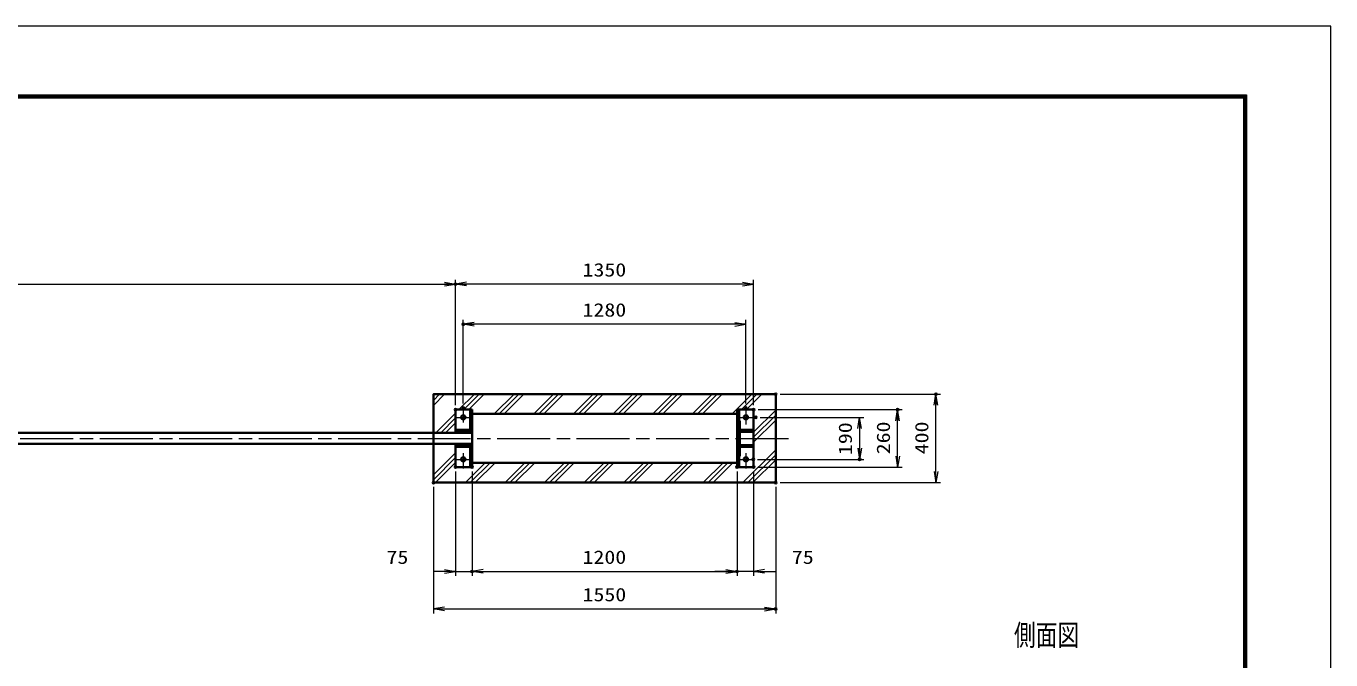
# Model space of a CAD drawing. Units: millimetres at full size, sheet at 1:20. Extents: x -5940 to 5940, y -4200 to 4200.
# Drawn here: x 30 to 5940, y 1332 to 4200 of the extents above; entities that cross this region are included whole.
import ezdxf
from ezdxf.enums import TextEntityAlignment as Align

# ---------------------------------------------------------------- set-up
doc = ezdxf.new("R2010")
doc.units = ezdxf.units.MM
doc.header["$LTSCALE"] = 20
doc.header["$PDMODE"] = 32
doc.header["$PDSIZE"] = 10
doc.linetypes.add('USER1', pattern=[18, 12, -1.5, 3, -1.5])
for name, color, linetype, lineweight in [('0-0_D-TTL', 7, 'Continuous', 18), ('0-1_軸線', 200, 'USER1', 15), ('0-2_寸法線', 4, 'Continuous', 18), ('0-3_0', 7, 'Continuous', 18), ('0-5_外形線', 7, 'Continuous', 35), ('0-C_ハッチング', 253, 'Continuous', 13)]:
    doc.layers.add(name, color=color, linetype=linetype, lineweight=lineweight)
doc.layers.add('0-4_Defpoints', color=7, linetype='Continuous')
doc.layers.add('0-F_文字', color=254, linetype='Continuous')
doc.styles.add('ＭＳ ゴシック', font='')
doc.styles.get('ＭＳ ゴシック').set_extended_font_data('MS Gothic')

# ---------------------------------------------------------------- blocks, each defined once
blk = doc.blocks.new('_Open')
at = {"layer": '0-3_0'}
blk.add_line((-20, 3.333), (0, 0), dxfattribs=at)
blk.add_lwpolyline([(-20, -3.333), (0, 0), (-20, 0)], dxfattribs=at)

msp = doc.modelspace()

# ---------------------------------------------------------------- linework, layer by layer
at = {"layer": '0-0_D-TTL'}
for points in [[(-5940, -4200), (5940, -4200), (5940, 4200), (-5940, 4200)], [(-5558.14, 3889.71), (5558.14, 3889.71), (5558.14, -3888.86), (-5558.14, -3888.86)], [(-5554.61, 3886.18), (5554.61, 3886.18), (5554.61, -3885.32), (-5554.61, -3885.32)], [(-5551.07, 3882.64), (5551.07, 3882.64), (5551.07, -3881.79), (-5551.07, -3881.79)], [(-5547.54, 3879.11), (5547.54, 3879.11), (5547.54, -3878.25), (-5547.54, -3878.25)], [(-5544, 3875.57), (5544, 3875.57), (5544, -3874.71), (-5544, -3874.71)]]:
    msp.add_lwpolyline(points, close=True, dxfattribs=at)
at = {"layer": '0-1_軸線'}
for p, q in [((1976.77, 2429.15), (2043.53, 2429.15)), ((2010.26, 2472.08), (2010.26, 2405.32)), ((3260.85, 2429.15), (3335.46, 2429.15)), ((3290.26, 2472.08), (3290.26, 2397.47)), ((-4316.23, 2334.15), (3484.94, 2334.15)), ((2010.26, 2267.88), (2010.26, 2197.2)), ((3290.26, 2267.88), (3290.26, 2197.2)), ((1972.85, 2239.15), (2047.46, 2239.15)), ((3249.07, 2239.15), (3323.68, 2239.15))]:
    msp.add_line(p, q, dxfattribs=at)
at = {"layer": '0-2_寸法線'}
for p, q in [((-3959.75, 3032.26), (1975.26, 3032.26)), ((1975.26, 2484.15), (1975.26, 3052.26)), ((1975.26, 2484.15), (1975.26, 3052.26)), ((3325.25, 3032.26), (1975.26, 3032.26)), ((3325.25, 2484.15), (3325.25, 3052.26)), ((2010.26, 2492.08), (2010.26, 2870.8)), ((3290.26, 2850.8), (2010.26, 2850.8)), ((3290.26, 2492.08), (3290.26, 2870.8)), ((3445.25, 2534.15), (4171.34, 2534.15)), ((4151.34, 2134.15), (4151.34, 2534.15)), ((3345.25, 2464.15), (3997.53, 2464.15)), ((3355.46, 2429.15), (3825.23, 2429.15)), ((3805.23, 2429.15), (3805.23, 2239.15)), ((3977.53, 2204.15), (3977.53, 2464.15)), ((3343.68, 2239.15), (3825.23, 2239.15)), ((3345.25, 2204.15), (3997.53, 2204.15)), ((1975.26, 2184.15), (1975.26, 1711.73)), ((2050.25, 2184.15), (2050.25, 1711.73)), ((2050.25, 2184.15), (2050.25, 1711.73)), ((3250.25, 2184.15), (3250.25, 1711.73)), ((3250.25, 2184.15), (3250.25, 1711.73)), ((3325.25, 2184.15), (3325.25, 1711.73)), ((3445.25, 2134.15), (4171.34, 2134.15)), ((1875.26, 2114.15), (1875.26, 1542.29)), ((3425.25, 2114.15), (3425.25, 1542.29)), ((1925.26, 1731.73), (1875.26, 1731.73)), ((1975.26, 1731.73), (2050.25, 1731.73)), ((2050.25, 1731.73), (3250.25, 1731.73)), ((2100.25, 1731.73), (2150.25, 1731.73)), ((3200.25, 1731.73), (3150.25, 1731.73)), ((3325.25, 1731.73), (3250.25, 1731.73)), ((3375.25, 1731.73), (3425.25, 1731.73)), ((1875.26, 1562.29), (3425.25, 1562.29))]:
    msp.add_line(p, q, dxfattribs=at)
at = {"layer": '0-4_Defpoints'}
for p in [(1975.26, 3032.26), (2010.26, 2850.8), (3425.25, 2534.15), (4151.34, 2534.15), (1975.26, 2464.15), (2010.26, 2472.08), (3290.26, 2472.08), (3325.25, 2464.15), (3325.25, 2464.15), (3335.46, 2429.15), (3977.53, 2464.15), (1975.26, 2204.15), (2050.25, 2204.15), (3250.25, 2204.15), (3323.68, 2239.15), (3325.25, 2204.15), (3325.25, 2204.15), (3805.23, 2239.15), (1875.26, 2134.15), (3425.25, 2134.15), (3425.25, 2134.15), (2050.25, 1731.73), (3250.25, 1731.73), (3250.25, 1731.73), (3425.25, 1562.29)]:
    msp.add_point(p, dxfattribs=at)
at = {"layer": '0-5_外形線'}
for p, q in [((2041.25, 2359.15), (2041.25, 2464.15)), ((2050.25, 2434.15), (2050.25, 2464.15)), ((3250.25, 2434.15), (3250.25, 2464.15)), ((3259.25, 2414.15), (3259.25, 2464.15)), ((1975.26, 2373.15), (2041.25, 2373.15)), ((1975.26, 2364.15), (2041.25, 2364.15)), ((3262.25, 2373.15), (3325.25, 2373.15)), ((3262.25, 2364.15), (3325.25, 2364.15)), ((2041.25, 2204.15), (2041.25, 2309.15)), ((1975.26, 2304.15), (2041.25, 2304.15)), ((1975.26, 2295.15), (2041.25, 2295.15)), ((3259.25, 2204.15), (3259.25, 2254.15)), ((3262.25, 2304.15), (3325.25, 2304.15)), ((3262.25, 2295.15), (3325.25, 2295.15)), ((2050.25, 2204.15), (2050.25, 2234.15)), ((3250.25, 2204.15), (3250.25, 2234.15))]:
    msp.add_line(p, q, dxfattribs=at)
for points in [[(3425.25, 2534.15), (1875.26, 2534.15), (1875.26, 2134.15), (3425.25, 2134.15)], [(3250.25, 2444.65), (2050.25, 2444.65), (2050.25, 2223.65), (3250.25, 2223.65)], [(3256.25, 2414.15), (3250.25, 2414.15), (3250.25, 2369.15), (3256.25, 2369.15)], [(3262.25, 2414.15), (3256.25, 2414.15), (3256.25, 2254.15), (3262.25, 2254.15)], [(2050.25, 2359.15), (-3949.75, 2359.15), (-3949.75, 2309.15), (2050.25, 2309.15)], [(3256.25, 2299.15), (3250.25, 2299.15), (3250.25, 2254.15), (3256.25, 2254.15)]]:
    msp.add_lwpolyline(points, close=True, dxfattribs=at)
for points in [[(2050.25, 2464.15), (1975.26, 2464.15), (1975.26, 2359.15)], [(3250.25, 2204.15), (3325.25, 2204.15), (3325.25, 2464.15), (3250.25, 2464.15)], [(1975.26, 2309.15), (1975.26, 2204.15), (2050.25, 2204.15)]]:
    msp.add_lwpolyline(points, dxfattribs=at)
for centre in [(2010.26, 2429.15), (3290.26, 2429.15), (2010.26, 2239.15), (3290.26, 2239.15)]:
    msp.add_circle(centre, 9.5, dxfattribs=at)
at = {"layer": '0-C_ハッチング'}
for p, q in [((1875.26, 2483.6), (1925.81, 2534.15)), ((1875.26, 2506.05), (1903.36, 2534.15)), ((1875.26, 2528.5), (1880.9, 2534.15)), ((1990.51, 2464.15), (2060.51, 2534.15)), ((2012.96, 2464.15), (2082.96, 2534.15)), ((2035.41, 2464.15), (2105.41, 2534.15)), ((2150.61, 2444.65), (2240.11, 2534.15)), ((2173.07, 2444.65), (2262.57, 2534.15)), ((2195.52, 2444.65), (2285.02, 2534.15)), ((2330.22, 2444.65), (2419.72, 2534.15)), ((2352.67, 2444.65), (2442.17, 2534.15)), ((2375.12, 2444.65), (2464.62, 2534.15)), ((2509.82, 2444.65), (2599.32, 2534.15)), ((2532.28, 2444.65), (2621.78, 2534.15)), ((2554.73, 2444.65), (2644.23, 2534.15)), ((2689.43, 2444.65), (2778.93, 2534.15)), ((2711.88, 2444.65), (2801.38, 2534.15)), ((2734.33, 2444.65), (2823.83, 2534.15)), ((2869.04, 2444.65), (2958.54, 2534.15)), ((2891.49, 2444.65), (2980.99, 2534.15)), ((2913.94, 2444.65), (3003.44, 2534.15)), ((3048.64, 2444.65), (3138.14, 2534.15)), ((3071.09, 2444.65), (3160.59, 2534.15)), ((3093.54, 2444.65), (3183.04, 2534.15)), ((3228.25, 2444.65), (3317.75, 2534.15)), ((3270.2, 2464.15), (3340.2, 2534.15)), ((3292.65, 2464.15), (3362.65, 2534.15)), ((1885.51, 2359.15), (1975.26, 2448.9)), ((1907.96, 2359.15), (1975.26, 2426.45)), ((3325.25, 2362.05), (3425.25, 2462.05)), ((3325.25, 2339.6), (3425.25, 2439.6)), ((1930.41, 2359.15), (1975.26, 2403.99)), ((3325.25, 2317.15), (3425.25, 2417.15)), ((1875.26, 2303.99), (1880.41, 2309.15)), ((1875.26, 2169.29), (1975.26, 2269.29)), ((1875.26, 2146.84), (1975.26, 2246.84)), ((3276.96, 2134.15), (3425.25, 2282.45)), ((3299.41, 2134.15), (3425.25, 2260)), ((1885.02, 2134.15), (1975.26, 2224.39)), ((2019.72, 2134.15), (2109.22, 2223.65)), ((2042.17, 2134.15), (2131.67, 2223.65)), ((2064.62, 2134.15), (2154.12, 2223.65)), ((2199.32, 2134.15), (2288.82, 2223.65)), ((2221.78, 2134.15), (2311.28, 2223.65)), ((2244.23, 2134.15), (2333.73, 2223.65)), ((2378.93, 2134.15), (2468.43, 2223.65)), ((2401.38, 2134.15), (2490.88, 2223.65)), ((2423.83, 2134.15), (2513.33, 2223.65)), ((2558.54, 2134.15), (2648.04, 2223.65)), ((2580.99, 2134.15), (2670.49, 2223.65)), ((2603.44, 2134.15), (2692.94, 2223.65)), ((2738.14, 2134.15), (2827.64, 2223.65)), ((2760.59, 2134.15), (2850.09, 2223.65)), ((2783.04, 2134.15), (2872.54, 2223.65)), ((2917.75, 2134.15), (3007.25, 2223.65)), ((2940.2, 2134.15), (3029.7, 2223.65)), ((2962.65, 2134.15), (3052.15, 2223.65)), ((3097.35, 2134.15), (3186.85, 2223.65)), ((3119.8, 2134.15), (3209.3, 2223.65)), ((3142.25, 2134.15), (3231.75, 2223.65)), ((3321.86, 2134.15), (3425.25, 2237.55))]:
    msp.add_line(p, q, dxfattribs=at)

# ---------------------------------------------------------------- block references
at = {"layer": '0-2_寸法線', "xscale": 2.5, "yscale": 2.5}
for p in [(1975.26, 3032.26), (3325.25, 3032.26), (3290.26, 2850.8), (1975.26, 1731.73), (3250.25, 1731.73), (3250.25, 1731.73), (3425.25, 1562.29)]:
    msp.add_blockref('_Open', p, dxfattribs=at)
for p, rotation in [((1975.26, 3032.26), 180), ((2010.26, 2850.8), 180), ((4151.34, 2534.15), 90), ((3805.23, 2429.15), 90), ((3977.53, 2464.15), 90), ((3805.23, 2239.15), 270), ((3977.53, 2204.15), 270), ((4151.34, 2134.15), 270), ((2050.25, 1731.73), 180), ((2050.25, 1731.73), 180), ((3325.25, 1731.73), 180), ((1875.26, 1562.29), 180)]:
    msp.add_blockref('_Open', p, dxfattribs=dict(at, rotation=rotation))

# ---------------------------------------------------------------- texts
at = {"layer": '0-2_寸法線', "color": 254, "style": 'ＭＳ ゴシック', "width": 1.2}
for s, p in [('1350', (2550.65, 3048.6)), ('1280', (2550.66, 2867.14)), ('75', (1662.79, 1748.07)), ('1200', (2550.65, 1748.07)), ('75', (3498.78, 1748.07)), ('1550', (2550.65, 1578.63))]:
    msp.add_text(s, height=60.56, dxfattribs=at).set_placement(p, align=Align.BOTTOM_LEFT)
for s, p in [('190', (3788.89, 2258.55)), ('260', (3961.19, 2262.15)), ('400', (4135, 2262.15))]:
    msp.add_text(s, height=60.56, rotation=90, dxfattribs=at).set_placement(p, align=Align.BOTTOM_LEFT)
at = {"layer": '0-F_文字', "style": 'ＭＳ ゴシック', "width": 0.75}
msp.add_text('側面図', height=96.19, dxfattribs=at).set_placement((4504.46, 1367.12), align=Align.BOTTOM_LEFT)

doc.saveas('drawing.dxf')
